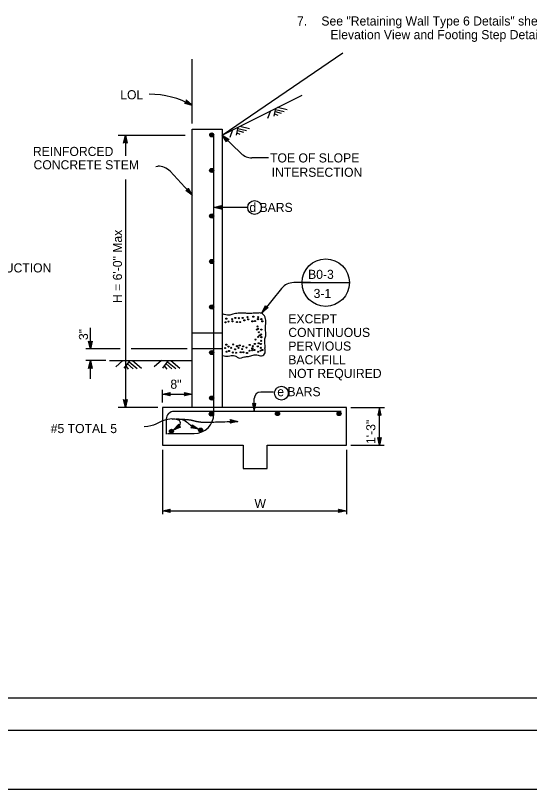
# Model space of a CAD drawing. Extents: x -894 to 866, y -476 to 714.
# Drawn here: x -282 to 114, y -476 to 119 of the extents above; entities that cross this region are included whole.
import ezdxf

# ---------------------------------------------------------------- set-up
doc = ezdxf.new("R2010")
doc.units = 0
doc.layers.add('10 Sheet Format', color=7, linetype='Continuous')
doc.layers.add('60 Nongeo Data', color=7, linetype='Continuous')

msp = doc.modelspace()

# ---------------------------------------------------------------- linework, layer by layer
at = {"layer": '10 Sheet Format'}
msp.add_line((-438.75, -406.04), (199.07, -406.04), dxfattribs=at)
for points in [[(-894.04, 713.57), (865.96, 713.57), (865.96, -476.43), (-894.04, -476.43)], [(-863.43, 668.96), (836.57, 668.96), (836.57, -431.04), (-863.43, -431.04)], [(-863.43, 668.96), (836.57, 668.96), (836.57, -431.04), (-863.43, -431.04)]]:
    msp.add_lwpolyline(points, close=True, dxfattribs=at)
at = {"layer": '60 Nongeo Data'}
for p, q in [((-122.79, 26.6), (-29.99, 89.89)), ((-145.79, 67.89), (-145.79, 84.98)), ((-145.79, 36.69), (-145.79, 80.52)), ((-145.79, 59.54), (-145.79, 64.61)), ((-145.79, 49.69), (-150.47, 53.68)), ((-150.47, 53.68), (-150.47, 53.68)), ((-150.47, 53.68), (-150.38, 52.13)), ((-145.79, 35.68), (-145.79, 57.15)), ((-150.38, 52.13), (-151.72, 51.32)), ((-151.72, 51.32), (-151.72, 51.32)), ((-151.72, 51.32), (-145.79, 49.69)), ((-151.36, 51.53), (-147.01, 50.34)), ((-150.98, 51.74), (-148.23, 50.99)), ((-150.67, 51.97), (-149.45, 51.63)), ((-147.01, 50.35), (-150.43, 53.25)), ((-148.23, 50.99), (-150.43, 52.86)), ((-149.45, 51.63), (-150.39, 52.44)), ((-145.79, 49.69), (-145.79, 49.69)), ((-80.17, 48.05), (-72.77, 46.38)), ((-85.71, 45.32), (-87.99, 39.55)), ((-81.77, 47.27), (-83, 41.21)), ((-82.54, 43), (-80.11, 41.92)), ((-82.03, 44.82), (-77.37, 43.52)), ((-81.78, 46.45), (-75.16, 44.95)), ((-145.79, -182.69), (-145.79, 31.31)), ((-145.79, 31.31), (-122.79, 31.31)), ((-122.79, 31.31), (-122.79, -182.69)), ((-114.75, 30.69), (-117.04, 24.92)), ((-110.81, 32.64), (-112.04, 26.58)), ((-111.07, 30.19), (-106.41, 28.89)), ((-110.82, 31.82), (-104.2, 30.32)), ((-109.21, 33.43), (-101.81, 31.75)), ((-202.92, 26.6), (-151.23, 26.6)), ((-198.61, 20.6), (-197.27, 26.6)), ((-198.26, 20.82), (-197.27, 25.22)), ((-197.9, 21.05), (-197.27, 23.84)), ((-197.27, 26.6), (-197.27, 26.6)), ((-197.27, 26.6), (-195.94, 20.6)), ((-197.27, 26.6), (-197.27, 10.72)), ((-197.27, 25.21), (-196.3, 20.84)), ((-197.27, 23.84), (-196.65, 21.01)), ((-129.29, -187.69), (-129.29, 26.57)), ((-122.79, 26.6), (-108.32, 12.58)), ((-119.41, 21.46), (-122.79, 26.6)), ((-122.79, 26.6), (-122.79, 26.6)), ((-122.79, 26.6), (-117.55, 23.38)), ((-119.32, 21.87), (-121.8, 25.64)), ((-121.79, 25.63), (-117.97, 23.28)), ((-119.24, 22.29), (-120.81, 24.68)), ((-120.81, 24.68), (-118.34, 23.16)), ((-111.58, 28.37), (-109.16, 27.29)), ((-197.27, 21.4), (-198.61, 20.6)), ((-198.61, 20.6), (-198.61, 20.6)), ((-197.55, 21.23), (-197.27, 22.46)), ((-197.27, 22.46), (-197.01, 21.25)), ((-195.94, 20.6), (-197.27, 21.4)), ((-195.94, 20.6), (-195.94, 20.6)), ((-119.12, 22.66), (-119.81, 23.71)), ((-119.81, 23.71), (-118.76, 23.06)), ((-119.05, 22.98), (-119.41, 21.46)), ((-119.41, 21.46), (-119.41, 21.46)), ((-117.55, 23.38), (-119.05, 22.98)), ((-117.55, 23.38), (-117.55, 23.38)), ((-87.3, 9.19), (-99.97, 9.19)), ((-173.83, 2.62), (-172.33, 2.7)), ((-162.92, -1.09), (-145.79, -19.45)), ((-197.27, -7.52), (-197.27, -182.69)), ((-150.85, -15.97), (-149.34, -15.65)), ((-145.79, -19.45), (-150.85, -15.97)), ((-150.85, -15.97), (-150.85, -15.97)), ((-146.74, -18.43), (-150.43, -15.9)), ((-147.67, -17.43), (-150.06, -15.79)), ((-148.61, -16.42), (-149.63, -15.72)), ((-149.34, -15.65), (-148.9, -14.15)), ((-149.25, -15.33), (-148.61, -16.42)), ((-149.12, -14.97), (-147.67, -17.43)), ((-149.02, -14.55), (-146.73, -18.44)), ((-148.9, -14.15), (-148.9, -14.15)), ((-148.9, -14.15), (-145.79, -19.45)), ((-145.79, -19.45), (-145.79, -19.45)), ((-129.29, -28.85), (-123.29, -27.52)), ((-103.71, -28.85), (-129.29, -28.85)), ((-123.29, -30.19), (-129.29, -28.85)), ((-129.29, -28.85), (-129.29, -28.85)), ((-123.5, -29.83), (-127.91, -28.85)), ((-127.9, -28.85), (-123.52, -27.88)), ((-126.52, -28.85), (-123.7, -28.23)), ((-123.74, -29.47), (-126.52, -28.85)), ((-125.14, -28.85), (-123.93, -28.59)), ((-123.91, -29.13), (-125.14, -28.85)), ((-123.29, -27.52), (-124.09, -28.85)), ((-124.09, -28.85), (-123.29, -30.19)), ((-123.29, -27.52), (-123.29, -27.52)), ((-123.29, -30.19), (-123.29, -30.19)), ((-54.99, -86.74), (-67.79, -86.74)), ((-61.39, -86.74), (-24.93, -86.74)), ((-77.12, -91.19), (-92.15, -109.78)), ((-92.15, -109.78), (-89.41, -104.28)), ((-87.34, -105.96), (-92.15, -109.78)), ((-91.28, -108.7), (-89.28, -104.69)), ((-87.75, -105.9), (-91.28, -108.71)), ((-90.41, -107.63), (-89.12, -105.04)), ((-88.17, -105.86), (-90.41, -107.63)), ((-89.54, -106.56), (-88.99, -105.45)), ((-88.55, -105.78), (-89.54, -106.56)), ((-89.41, -104.28), (-89.41, -104.28)), ((-89.41, -104.28), (-88.88, -105.74)), ((-88.88, -105.74), (-87.34, -105.96)), ((-87.34, -105.96), (-87.34, -105.96)), ((-92.15, -109.78), (-92.15, -109.78)), ((-224.18, -137.69), (-224.18, -121.49)), ((-224.18, -137.69), (-224.18, -121.49)), ((-224.18, -137.69), (-224.18, -121.49)), ((-122.79, -125.69), (-145.79, -125.69)), ((-224.18, -137.69), (-225.51, -131.69)), ((-225.51, -131.69), (-225.51, -131.69)), ((-225.51, -131.69), (-224.18, -132.49)), ((-224.18, -136.3), (-225.15, -131.93)), ((-224.17, -134.93), (-224.8, -132.11)), ((-224.17, -133.55), (-224.44, -132.34)), ((-224.18, -132.49), (-222.84, -131.69)), ((-222.84, -131.69), (-224.18, -137.69)), ((-223.19, -131.91), (-224.18, -136.31)), ((-223.55, -132.14), (-224.17, -134.93)), ((-223.9, -132.32), (-224.17, -133.55)), ((-222.84, -131.69), (-222.84, -131.69)), ((-201.31, -137.69), (-227.75, -137.69)), ((-224.18, -137.69), (-224.18, -137.69)), ((-149.84, -137.69), (-192.71, -137.69)), ((-122.79, -137.69), (-145.79, -137.69)), ((-212.36, -146.72), (-227.75, -146.72)), ((-225.52, -152.68), (-224.18, -146.68)), ((-225.16, -152.46), (-224.18, -148.06)), ((-224.18, -160.68), (-224.18, -146.68)), ((-224.18, -146.68), (-224.18, -146.68)), ((-224.18, -146.68), (-222.85, -152.68)), ((-224.17, -148.07), (-223.21, -152.44)), ((-208.04, -146.68), (-145.79, -146.68)), ((-199.11, -146.66), (-204.6, -151.55)), ((-193.91, -146.7), (-198.43, -152.46)), ((-194.36, -147.56), (-188.16, -152.67)), ((-191.8, -146.72), (-184.86, -152.43)), ((-169.52, -146.66), (-175, -151.55)), ((-164.31, -146.7), (-168.84, -152.46)), ((-164.76, -147.56), (-158.56, -152.67)), ((-162.2, -146.72), (-155.27, -152.43)), ((-224.18, -151.88), (-225.52, -152.68)), ((-225.52, -152.68), (-225.52, -152.68)), ((-224.8, -152.23), (-224.18, -149.44)), ((-224.45, -152.05), (-224.18, -150.82)), ((-224.18, -149.44), (-223.55, -152.26)), ((-224.18, -150.82), (-223.91, -152.03)), ((-222.85, -152.68), (-224.18, -151.88)), ((-222.85, -152.68), (-222.85, -152.68)), ((-196.99, -150.8), (-195.01, -153.24)), ((-195.62, -149.28), (-191.38, -153.13)), ((-167.39, -150.8), (-165.41, -153.24)), ((-165.89, -149.15), (-161.66, -153.01)), ((-168.79, -178.8), (-168.79, -169.1)), ((-168.79, -172.43), (-162.79, -171.1)), ((-168.79, -172.43), (-145.79, -172.43)), ((-162.79, -173.77), (-168.79, -172.43)), ((-168.79, -172.43), (-168.79, -172.43)), ((-163, -173.41), (-167.41, -172.43)), ((-167.4, -172.43), (-163.02, -171.46)), ((-166.02, -172.43), (-163.2, -171.81)), ((-163.24, -173.05), (-166.02, -172.43)), ((-164.64, -172.43), (-163.43, -172.16)), ((-163.41, -172.71), (-164.64, -172.43)), ((-162.79, -171.1), (-163.59, -172.43)), ((-163.59, -172.43), (-162.79, -173.77)), ((-162.79, -171.1), (-162.79, -171.1)), ((-150.99, -172.43), (-151.79, -171.09)), ((-151.79, -171.09), (-151.79, -171.09)), ((-151.79, -171.09), (-145.79, -172.43)), ((-145.79, -172.43), (-151.79, -173.76)), ((-151.79, -173.76), (-150.99, -172.43)), ((-151.57, -171.45), (-147.17, -172.43)), ((-147.18, -172.43), (-151.55, -173.4)), ((-148.55, -172.43), (-151.38, -173.05)), ((-151.34, -171.81), (-148.55, -172.43)), ((-151.16, -172.15), (-149.93, -172.43)), ((-149.93, -172.43), (-151.14, -172.69)), ((-145.79, -172.43), (-145.79, -172.43)), ((-83.28, -170.85), (-93.15, -170.85)), ((-197.27, -182.69), (-198.6, -176.69)), ((-198.6, -176.69), (-198.6, -176.69)), ((-198.6, -176.69), (-197.27, -177.49)), ((-197.27, -181.3), (-198.24, -176.93)), ((-197.27, -179.93), (-197.9, -177.11)), ((-197.27, -178.55), (-197.54, -177.34)), ((-197.27, -177.49), (-195.93, -176.69)), ((-195.93, -176.69), (-197.27, -182.69)), ((-196.29, -176.91), (-197.27, -181.31)), ((-196.65, -177.14), (-197.27, -179.93)), ((-196.99, -177.32), (-197.27, -178.55)), ((-195.93, -176.69), (-195.93, -176.69)), ((-162.79, -173.77), (-162.79, -173.77)), ((-151.79, -173.76), (-151.79, -173.76)), ((-98.15, -185.69), (-98.15, -175.85)), ((-172.29, -182.69), (-202.92, -182.69)), ((-197.27, -182.69), (-197.27, -182.69)), ((-27.29, -182.69), (-168.79, -182.69)), ((-168.79, -182.69), (-168.79, -211.69)), ((-98.15, -180.49), (-99.49, -179.69)), ((-99.49, -179.69), (-99.49, -179.69)), ((-99.49, -179.69), (-98.15, -185.69)), ((-99.13, -179.91), (-98.15, -184.31)), ((-98.77, -180.14), (-98.15, -182.93)), ((-98.42, -180.32), (-98.15, -181.55)), ((-98.15, -185.69), (-96.82, -179.69)), ((-96.82, -179.69), (-98.15, -180.49)), ((-98.15, -182.93), (-97.52, -180.11)), ((-98.15, -181.55), (-97.88, -180.34)), ((-98.14, -184.3), (-97.17, -179.93)), ((-96.82, -179.69), (-96.82, -179.69)), ((-27.29, -211.69), (-27.29, -182.69)), ((-23.79, -182.69), (1.94, -182.69)), ((-1.85, -182.69), (-3.18, -188.69)), ((-1.85, -184.09), (-2.82, -188.46)), ((-1.85, -211.69), (-1.85, -182.69)), ((-0.51, -188.69), (-1.85, -182.69)), ((-1.85, -182.69), (-1.85, -182.69)), ((-0.87, -188.48), (-1.85, -184.07)), ((-31.29, -185.69), (-159.79, -185.69)), ((-98.15, -185.69), (-98.15, -185.69)), ((-3.18, -188.69), (-1.85, -187.89)), ((-3.18, -188.69), (-3.18, -188.69)), ((-1.85, -185.46), (-2.47, -188.28)), ((-1.85, -186.84), (-2.11, -188.05)), ((-1.23, -188.24), (-1.85, -185.46)), ((-1.57, -188.07), (-1.85, -186.84)), ((-1.85, -187.89), (-0.51, -188.69)), ((-0.51, -188.69), (-0.51, -188.69)), ((-165.79, -191.69), (-165.79, -203.3)), ((-160.48, -200.13), (-156.26, -195.66)), ((-159.33, -199.35), (-156.25, -196.09)), ((-156.26, -195.66), (-156.26, -195.66)), ((-156.26, -195.66), (-156.18, -197.21)), ((-145.64, -197.5), (-145.93, -195.96)), ((-145.93, -195.96), (-145.93, -195.96)), ((-145.93, -195.96), (-140.75, -199.28)), ((-145.85, -196.37), (-142.05, -198.81)), ((-115.92, -193.41), (-116.72, -192.07)), ((-116.72, -192.07), (-116.72, -192.07)), ((-116.72, -192.07), (-110.72, -193.41)), ((-110.72, -193.41), (-116.72, -194.74)), ((-116.72, -194.74), (-115.92, -193.41)), ((-116.72, -194.74), (-116.72, -194.74)), ((-116.5, -192.43), (-112.1, -193.41)), ((-112.11, -193.41), (-116.49, -194.38)), ((-113.48, -193.41), (-116.31, -194.03)), ((-116.27, -192.79), (-113.48, -193.41)), ((-116.09, -193.13), (-114.86, -193.41)), ((-114.86, -193.41), (-116.07, -193.68)), ((-110.72, -193.41), (-110.72, -193.41)), ((-154.76, -197.87), (-160.48, -200.13)), ((-160.48, -200.13), (-160.48, -200.13)), ((-155.14, -197.7), (-159.34, -199.36)), ((-158.19, -198.58), (-156.21, -196.48)), ((-155.54, -197.53), (-158.19, -198.58)), ((-157.05, -197.81), (-156.2, -196.91)), ((-155.88, -197.35), (-157.05, -197.81)), ((-156.18, -197.21), (-154.76, -197.87)), ((-154.76, -197.87), (-154.76, -197.87)), ((-146.84, -198.47), (-145.64, -197.5)), ((-140.75, -199.28), (-146.84, -198.47)), ((-146.84, -198.47), (-146.84, -198.47)), ((-142.06, -198.81), (-146.5, -198.21)), ((-143.35, -198.33), (-146.21, -197.95)), ((-144.64, -197.86), (-145.87, -197.69)), ((-145.75, -196.79), (-143.35, -198.33)), ((-145.7, -197.18), (-144.64, -197.86)), ((-140.75, -199.28), (-140.75, -199.28)), ((-164.83, -202.69), (-144.29, -202.69)), ((-1.85, -211.69), (-3.18, -205.69)), ((-3.18, -205.69), (-3.18, -205.69)), ((-3.18, -205.69), (-1.85, -206.49)), ((-1.85, -210.3), (-2.82, -205.93)), ((-1.85, -208.93), (-2.47, -206.11)), ((-1.85, -207.55), (-2.11, -206.34)), ((-1.85, -206.49), (-0.51, -205.69)), ((-0.51, -205.69), (-1.85, -211.69)), ((-0.87, -205.91), (-1.85, -210.31)), ((-1.23, -206.14), (-1.85, -208.93)), ((-1.57, -206.32), (-1.85, -207.55)), ((-0.51, -205.69), (-0.51, -205.69)), ((-168.79, -211.69), (-106.79, -211.69)), ((-106.79, -211.69), (-106.79, -229.69)), ((-88.29, -229.69), (-88.29, -211.69)), ((-88.29, -211.69), (-27.29, -211.69)), ((-23.79, -211.69), (1.65, -211.69)), ((-1.85, -211.69), (-1.85, -211.69)), ((-168.79, -215.41), (-168.79, -264.68)), ((-27.29, -215.41), (-27.29, -264.68)), ((-106.79, -229.69), (-88.29, -229.69)), ((-168.79, -262.18), (-162.79, -260.85)), ((-167.4, -262.17), (-163.02, -261.2)), ((-166.02, -262.18), (-163.2, -261.55)), ((-162.79, -260.85), (-163.59, -262.18)), ((-162.79, -260.85), (-162.79, -260.85)), ((-32.49, -262.18), (-33.29, -260.84)), ((-33.29, -260.84), (-33.29, -260.84)), ((-33.29, -260.84), (-27.29, -262.18)), ((-33.07, -261.19), (-28.67, -262.18)), ((-32.84, -261.55), (-30.05, -262.17)), ((-162.79, -263.52), (-168.79, -262.18)), ((-168.79, -262.18), (-168.79, -262.18)), ((-168.79, -262.18), (-27.29, -262.18)), ((-163, -263.16), (-167.41, -262.18)), ((-163.24, -262.8), (-166.02, -262.18)), ((-164.64, -262.18), (-163.43, -261.91)), ((-163.41, -262.45), (-164.64, -262.18)), ((-163.59, -262.18), (-162.79, -263.52)), ((-162.79, -263.52), (-162.79, -263.52)), ((-27.29, -262.18), (-33.29, -263.51)), ((-33.29, -263.51), (-32.49, -262.18)), ((-33.29, -263.51), (-33.29, -263.51)), ((-28.68, -262.18), (-33.05, -263.15)), ((-30.05, -262.17), (-32.88, -262.8)), ((-32.66, -261.9), (-31.43, -262.17)), ((-31.43, -262.17), (-32.64, -262.44)), ((-27.29, -262.18), (-27.29, -262.18))]:
    msp.add_line(p, q, dxfattribs=at)
for points in [[(-122.79, 26.57), (-61.36, 57.51)], [(-209.56, -146.68), (-145.79, -146.68)]]:
    msp.add_lwpolyline(points, dxfattribs=at)
for centre, radius in [((-130.86, 26.86), 1.56), ((-130.86, 26.86), 1.37), ((-130.86, 26.86), 1.19), ((-130.86, 26.86), 1), ((-130.86, 26.86), 0.812), ((-130.86, 26.86), 0.625), ((-130.86, 26.86), 0.437), ((-130.86, 26.86), 0.187), ((-130.89, -0.49), 1.56), ((-130.89, -0.49), 1.37), ((-130.89, -0.49), 1.19), ((-130.89, -0.49), 1), ((-130.89, -0.49), 0.812), ((-130.89, -0.49), 0.625), ((-130.89, -0.49), 0.437), ((-130.89, -0.49), 0.187), ((-97.86, -28.97), 5.32), ((-130.89, -35.49), 1.56), ((-130.89, -35.49), 1.37), ((-130.89, -35.49), 1.19), ((-130.89, -35.49), 1), ((-130.89, -35.49), 0.812), ((-130.89, -35.49), 0.625), ((-130.89, -35.49), 0.437), ((-130.89, -35.49), 0.187), ((-130.89, -70.49), 1.56), ((-130.89, -70.49), 1.37), ((-130.89, -70.49), 1.19), ((-130.89, -70.49), 1), ((-130.89, -70.49), 0.812), ((-130.89, -70.49), 0.625), ((-130.89, -70.49), 0.437), ((-130.89, -70.49), 0.187), ((-43.16, -86.74), 18.23), ((-130.89, -105.49), 1.56), ((-130.89, -105.49), 1.37), ((-130.89, -105.49), 1.19), ((-130.89, -105.49), 1), ((-130.89, -105.49), 0.812), ((-130.89, -105.49), 0.625), ((-130.89, -105.49), 0.437), ((-130.89, -105.49), 0.187), ((-103.34, -113.31), 0.418), ((-98.85, -112.93), 0.418), ((-95.11, -113.31), 0.418), ((-120.18, -117.23), 0.418), ((-119.61, -114.43), 0.418), ((-117.93, -116.67), 0.418), ((-115.12, -114.8), 0.418), ((-114.94, -116.49), 0.418), ((-112.69, -113.87), 0.418), ((-111.38, -117.05), 0.418), ((-110.07, -114.05), 0.418), ((-108.95, -117.05), 0.418), ((-107.08, -113.87), 0.418), ((-105.77, -115.74), 0.418), ((-102.78, -114.99), 0.418), ((-99.6, -116.49), 0.418), ((-97.54, -116.3), 0.418), ((-95.3, -114.8), 0.418), ((-92.68, -114.8), 0.418), ((-91.93, -116.49), 0.418), ((-96.23, -122.85), 0.418), ((-95.67, -120.41), 0.418), ((-95.11, -122.29), 0.418), ((-94.55, -124.9), 0.418), ((-92.68, -122.85), 0.418), ((-97.17, -130.52), 0.418), ((-95.11, -128.46), 0.418), ((-93.99, -127.34), 0.418), ((-92.86, -126.59), 0.418), ((-92.68, -128.65), 0.418), ((-120.55, -137.06), 0.418), ((-119.61, -134.44), 0.418), ((-117.93, -135.94), 0.418), ((-115.87, -136.88), 0.418), ((-114.38, -134.26), 0.418), ((-111.38, -135.57), 0.418), ((-110.26, -136.88), 0.418), ((-109.33, -135.01), 0.418), ((-106.71, -135.75), 0.418), ((-104.09, -136.69), 0.418), ((-101.66, -134.63), 0.418), ((-99.6, -137.25), 0.418), ((-99.22, -135.57), 0.418), ((-97.73, -133.88), 0.418), ((-95.48, -135.75), 0.418), ((-94.73, -133.32), 0.418), ((-93.05, -133.88), 0.418), ((-93.05, -136.88), 0.418), ((-92.86, -131.45), 0.418), ((-130.89, -140.49), 1.56), ((-130.89, -140.49), 1.37), ((-130.89, -140.49), 1.19), ((-130.89, -140.49), 1), ((-130.89, -140.49), 0.812), ((-130.89, -140.49), 0.625), ((-130.89, -140.49), 0.437), ((-130.89, -140.49), 0.187), ((-119.43, -139.87), 0.418), ((-117.56, -139.31), 0.418), ((-114.56, -140.43), 0.418), ((-112.88, -138), 0.418), ((-112.13, -140.62), 0.418), ((-108.58, -140.24), 0.418), ((-107.45, -137.81), 0.418), ((-106.52, -140.24), 0.418), ((-103.71, -140.81), 0.418), ((-101.84, -139.12), 0.418), ((-99.78, -138.75), 0.418), ((-98.1, -138.56), 0.418), ((-95.11, -139.87), 0.418), ((-93.42, -139.12), 0.418), ((-91.93, -138.56), 0.418), ((-77.26, -171.68), 5.32), ((-130.89, -175.49), 1.56), ((-130.89, -175.49), 1.37), ((-130.89, -175.49), 1.19), ((-130.89, -175.49), 1), ((-130.89, -175.49), 0.812), ((-130.89, -175.49), 0.625), ((-130.89, -175.49), 0.437), ((-130.89, -175.49), 0.187), ((-131.19, -187.74), 1.56), ((-131.19, -187.74), 1.37), ((-131.19, -187.74), 1.19), ((-131.19, -187.74), 1), ((-131.19, -187.74), 0.812), ((-131.19, -187.74), 0.625), ((-131.19, -187.74), 0.437), ((-131.19, -187.74), 0.187), ((-80.25, -187.42), 1.56), ((-80.25, -187.42), 1.37), ((-80.25, -187.42), 1.19), ((-80.25, -187.42), 1), ((-80.25, -187.42), 0.812), ((-80.25, -187.42), 0.625), ((-80.25, -187.42), 0.437), ((-80.25, -187.42), 0.187), ((-32.94, -187.42), 1.56), ((-32.94, -187.42), 1.37), ((-32.94, -187.42), 1.19), ((-32.94, -187.42), 1), ((-32.94, -187.42), 0.812), ((-32.94, -187.42), 0.625), ((-32.94, -187.42), 0.437), ((-32.94, -187.42), 0.187), ((-161.82, -200.98), 1.56), ((-161.82, -200.98), 1.37), ((-161.82, -200.98), 1.19), ((-161.82, -200.98), 1), ((-161.82, -200.98), 0.812), ((-161.82, -200.98), 0.625), ((-161.82, -200.98), 0.437), ((-161.82, -200.98), 0.187), ((-139.39, -200.12), 1.56), ((-139.39, -200.12), 1.37), ((-139.39, -200.12), 1.19), ((-139.39, -200.12), 1), ((-139.39, -200.12), 0.812), ((-139.39, -200.12), 0.625), ((-139.39, -200.12), 0.437), ((-139.39, -200.12), 0.187)]:
    msp.add_circle(centre, radius, dxfattribs=at)
for centre, radius, start, end in [((-180.06, -14.92), 73.14, 62.05894, 89.14267), ((-99.97, 21.19), 12, 225.88853, 270), ((-171.7, -9.28), 12, 43.03314, 93.01232), ((-67.79, -98.74), 12, 90, 141.04123), ((-93.15, -175.85), 5, 90, 180), ((-159.79, -191.69), 6, 90, 180), ((-144.29, -187.69), 15, 270, 0)]:
    msp.add_arc(centre, radius, start, end, dxfattribs=at)
msp.add_spline([(-122.42, -142.68), (-120.36, -143.24), (-118.12, -143.24), (-115.87, -142.86), (-112.32, -143.24), (-110.26, -144.55), (-105.58, -143.8), (-102.59, -143.42), (-99.04, -142.49), (-96.04, -142.3), (-92.49, -143.05), (-90.81, -142.3), (-89.87, -140.62), (-89.87, -137.81), (-89.87, -134.82), (-90.06, -130.7), (-89.31, -127.71), (-89.31, -124.9), (-89.5, -120.98), (-89.31, -118.54), (-89.12, -116.49), (-89.5, -114.62), (-89.87, -113.31), (-92.68, -110.31), (-95.67, -110.13), (-99.04, -110.31), (-102.97, -110.5), (-106.15, -110.13), (-110.64, -110.31), (-114.56, -110.87), (-117.56, -111.81), (-122.61, -110.69)], degree=3, dxfattribs=at)
for points, degree in [([(-160.48, -200.13), (-158.4, -199.01), (-156.15, -197.55), (-154.82, -195.74), (-154.69, -193.54), (-156.64, -192.11), (-161.17, -191.2), (-167.91, -192.5), (-173.61, -195.48), (-178.67, -197.56), (-182.94, -197.69)], 3), ([(-161.24, -191.58), (-156.55, -191.33), (-152.67, -191.85), (-149.56, -194.19), (-146.49, -197.14), (-143.46, -198.51), (-140.75, -199.28)], 3), ([(-155.75, -191.58), (-147.74, -191.98), (-143.34, -193.28), (-137.76, -194.19), (-130.9, -193.93), (-110.72, -193.41)], 2)]:
    msp.add_open_spline(points, degree=degree, dxfattribs=at)

# ---------------------------------------------------------------- texts
for s, height, p in [('7.', 7, (-65.29, 110.92)), ('See "Retaining Wall Type 6 Details" sheet for', 7, (-46.51, 110.92)), ('Elevation View and Footing Step Details.', 7, (-39.58, 100.42)), ('LOL', 7, (-201.22, 54.2)), ('REINFORCED', 7, (-268.39, 10.63)), ('TOE OF SLOPE', 7, (-86, 5.65)), ('CONCRETE STEM', 7, (-267.9, 0.35)), ('INTERSECTION', 7, (-84.73, -5.37)), ('d BARS', 7, (-101.9, -32.41)), ('CONSTRUCTION', 7, (-329.56, -78.9)), ('B0-3', 6.972, (-56.69, -83.86)), ('3-1', 6.972, (-52.47, -98.55)), ('EXCEPT', 7, (-71.96, -118.01)), ('CONTINUOUS', 7, (-71.96, -128.51)), ('PERVIOUS', 7, (-71.96, -139.01)), ('BACKFILL', 7, (-71.96, -149.51)), ('NOT REQUIRED', 7, (-71.96, -160.01)), ('8"', 7, (-162.64, -168.32)), ('e BARS', 7, (-80.43, -174.09)), ('#5 TOTAL 5', 7, (-254.66, -202.41)), ('W', 7, (-97.96, -260))]:
    msp.add_text(s, height=height, dxfattribs=at).set_placement(p)
for s, p in [('H = 6\'-0" Max', (-199.85, -102.42)), ('3"', (-225.99, -130.89)), ('1\'-3"', (-4.99, -210.78))]:
    msp.add_text(s, height=7, rotation=90, dxfattribs=at).set_placement(p)

doc.saveas('drawing.dxf')
